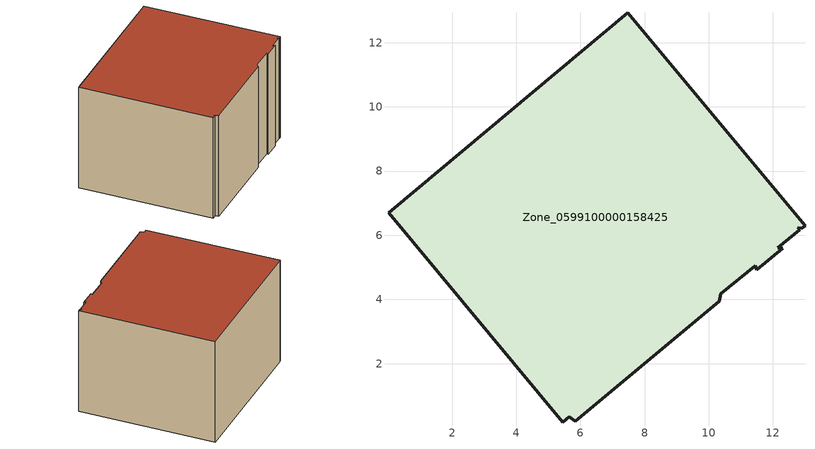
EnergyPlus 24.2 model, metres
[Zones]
Zone_0599100000158425
 floor ground (C_G): 12.83,6.17 12.15,5.62 12.31,5.6 11.5,4.93 11.44,5.04 10.38,4.17 10.33,3.95 5.84,0.21 5.65,0.34 5.45,0.18 0.02,6.71 0.11,6.78 7.47,12.93 13,6.3 12.9,6.22 12.77,6.24 z0
 wall outside (C_F): 11.44,5.04 11.5,4.93 12.31,5.6 12.15,5.62 12.83,6.17 12.77,6.24 12.9,6.22 13,6.3 7.47,12.93 0.11,6.78 0.02,6.71 5.45,0.18 5.65,0.34 5.84,0.21 10.33,3.95 10.38,4.17 11.44,5.04 z0:6.87
 roof outside (C_R): 12.15,5.62 12.83,6.17 12.77,6.24 12.9,6.22 13,6.3 7.47,12.93 0.11,6.78 0.02,6.71 5.45,0.18 5.65,0.34 5.84,0.21 10.33,3.95 10.38,4.17 11.44,5.04 11.5,4.93 12.31,5.6 z6.87
[BUILDING]
Pand.0599100000158425: North Axis=0; Terrain=City; Loads Convergence Tolerance Value=0.04; Temperature Convergence Tolerance Value=0.4; Solar Distribution=FullExterior; Maximum Number of Warmup Days=25; Minimum Number of Warmup Days=1
[Site:Location]
Rotterdam.The.Hague.AP_ZH_NLD Design_Conditions: Latitude=51.96; Longitude=4.45; Time Zone=1; Elevation=-4.5
[SITE:GROUNDTEMPERATURE:BUILDINGSURFACE]
18, 18, 18, 18, 18, 18, 18, 18, 18, 18, 18, 18
[MATERIAL] Thermal Absorptance=0.9; Solar Absorptance=0.7; Visible Absorptance=0.7
Name | Roughness | Thickness | Conductivity | Density | Specific Heat
G.D.1965 | MediumSmooth | 0.15 | 1 | 540 | 1210
F.D.1965 | Rough | 0.3 | 0.857143 | 1920 | 840
R.D.1965 | MediumRough | 0.2 | 0.08 | 1500 | 1000
[CONSTRUCTION]
C_G: G.D.1965
C_F: F.D.1965
C_R: R.D.1965
[ZONE]
Zone_0599100000158425: Type=1; Multiplier=1; Ceiling Height=Autocalculate; Volume=Autocalculate; Floor Area=autocalculate; Part of Total Floor Area=Yes
[ZONEINFILTRATION:DESIGNFLOWRATE]
Infil_Zone_0599100000158425: Zone or ZoneList or Space or SpaceList=Zone_0599100000158425; Schedule=AlwaysOn; Design Flow Rate Calculation Method=Flow/Area; Flow Rate per Floor Area=0.0042; Constant Term Coefficient=1; Temperature Term Coefficient=0; Velocity Term Coefficient=0; Velocity Squared Term Coefficient=0
[HVACTEMPLATE:ZONE:IDEALLOADSAIRSYSTEM]
Zone_0599100000158425: Maximum Heating Supply Air Temperature=50; Minimum Cooling Supply Air Temperature=13; Maximum Heating Supply Air Humidity Ratio=0.0156; Minimum Cooling Supply Air Humidity Ratio=0.0077; Heating Limit=NoLimit; Cooling Limit=NoLimit; Dehumidification Control Type=ConstantSensibleHeatRatio; Cooling Sensible Heat Ratio=0.7; Dehumidification Setpoint=60; Humidification Control Type=None; Humidification Setpoint=30; Outdoor Air Method=None; Outdoor Air Flow Rate per Person=0.00944; Outdoor Air Flow Rate per Zone Floor Area=0; Outdoor Air Flow Rate per Zone=0; Demand Controlled Ventilation Type=None; Outdoor Air Economizer Type=NoEconomizer; Heat Recovery Type=None; Sensible Heat Recovery Effectiveness=0.7; Latent Heat Recovery Effectiveness=0.65
[ZONECONTROL:THERMOSTAT]
ThermostatControl_Zone_0599100000158425: Zone or ZoneList=Zone_0599100000158425; Control Type Schedule=DualSetpointControlType; Control 1=Thermostat_Zone_0599100000158425; Temperature Difference Between Cutout And Setpoint=0
[THERMOSTATSETPOINT:DUALSETPOINT]
Thermostat_Zone_0599100000158425: Heating Setpoint Temperature Schedule=HeatingSetpoint_Zone_0599100000158425; Cooling Setpoint Temperature Schedule=CoolingSetpoint_Zone_0599100000158425
[SCHEDULE:COMPACT]
HeatingSetpoint_Zone_0599100000158425: Through: 12/31, For: AllDays, Until: 24:00, 21
CoolingSetpoint_Zone_0599100000158425: Through: 12/31, For: AllDays, Until: 24:00, 24
DualSetpointControlType: Through: 12/31, For: AllDays, Until: 24:00, 4
AlwaysOn: Through: 12/31, For: AllDays, Until: 24:00, 1
